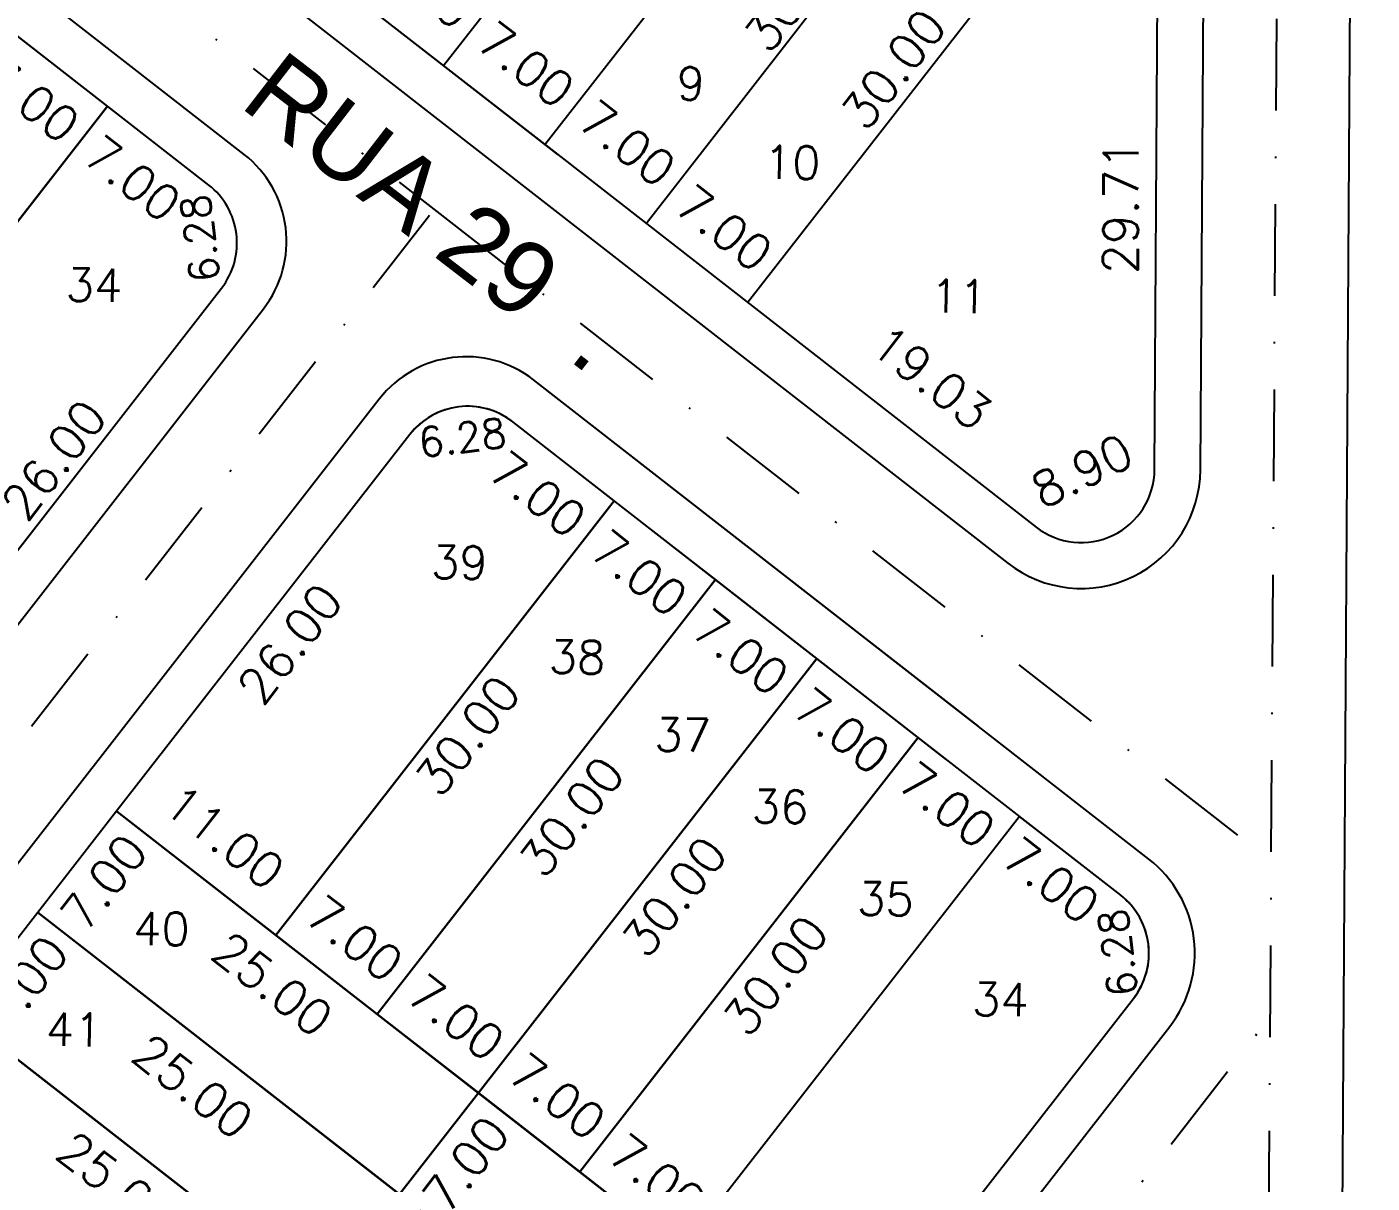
# Model space of a CAD drawing. Header units: millimetres. Extents: x -4430026 to 4783824, y 584 to 9593110.
# Drawn here: x 2861.1 to 2934.5, y 1096.7 to 1159.7 of the extents above; entities that cross this region are included whole.
import ezdxf
from ezdxf.enums import TextEntityAlignment as Align

# ---------------------------------------------------------------- set-up
doc = ezdxf.new("R2010")
doc.units = ezdxf.units.MM
doc.linetypes.add('CONTINUO', pattern=[0])
doc.linetypes.add('DASHDOT', pattern=[1, 0.5, -0.25, 0, -0.25])
for name, color, linetype in [('Calçada', 1, 'Continuous'), ('Cota', 8, 'Continuous'), ('Cota Curvas', 2, 'Continuous'), ('EIXO DAS VIAS', 252, 'DASHDOT'), ('Lotes', 2, 'Continuous'), ('Nomes de Ruas', 3, 'Continuous'), ('Numero de lotes', 5, 'Continuous'), ('Área Verde Geral', 98, 'Continuous')]:
    doc.layers.add(name, color=color, linetype=linetype)
doc.styles.add('arcad1', font='romans.shx')
doc.styles.add('ARIAL', font='arial.ttf', dxfattribs={"height": 0.25})
doc.styles.add('ROMANS', font='romans.shx')
doc.dimstyles.new('BOLA100', dxfattribs={"dimscale": 0, "dimtxt": 1.9, "dimasz": 0.18, "dimexe": 0.18, "dimexo": 0.063, "dimgap": 0, "dimtad": 1, "dimzin": 4, "dimdsep": 46, "dimtxsty": 'ROMANS', "dimcen": 0.09, "dimse1": 1, "dimse2": 1, "dimsd1": 1, "dimsd2": 1, "dimclrt": 256, "dimaunit": 1, "dimadec": 4, "dimazin": 0, "dimtfac": 1.2, "dimtix": 1, "dimtmove": 2, "dimatfit": 3, "dimfxl": 1, "dimtvp": 2, "dimtolj": 1, "dimtzin": 4, "dimarcsym": 0})

# ---------------------------------------------------------------- blocks, each defined once
blk = doc.blocks.new('*D672')
at = {"layer": 'DEFPOINTS', "color": 0}
for p in [(2861.736, 1111.439), (2863.937, 1109.725), (2857.435, 1105.916)]:
    blk.add_point(p, dxfattribs=at)
at = {"layer": 'Cota', "insert": (2861.038, 1107.547), "char_height": 1.9, "attachment_point": 5, "rotation": 52.09358, "style": 'ROMANS'}
blk.add_mtext('\\A1;7.00', dxfattribs=at)
blk = doc.blocks.new('*D673')
at = {"layer": 'DEFPOINTS', "color": 0}
for p in [(2866.036, 1116.962), (2868.238, 1115.248), (2861.736, 1111.439)]:
    blk.add_point(p, dxfattribs=at)
at = {"layer": 'Cota', "insert": (2865.338, 1113.07), "char_height": 1.9, "attachment_point": 5, "rotation": 52.09358, "style": 'ROMANS'}
blk.add_mtext('\\A1;7.00', dxfattribs=at)
blk = doc.blocks.new('*D674')
at = {"layer": 'DEFPOINTS', "color": 0}
for p in [(2882.01, 1137.476), (2884.212, 1135.762), (2866.036, 1116.962)]:
    blk.add_point(p, dxfattribs=at)
at = {"layer": 'Cota', "insert": (2875.475, 1126.088), "char_height": 1.9, "attachment_point": 5, "rotation": 52.09358, "style": 'ROMANS'}
blk.add_mtext('\\A1;26.00', dxfattribs=at)
blk = doc.blocks.new('*D701')
at = {"layer": 'DEFPOINTS', "color": 0}
for p in [(2885.762, 1101.603), (2887.969, 1099.884), (2881.461, 1096.079)]:
    blk.add_point(p, dxfattribs=at)
at = {"layer": 'Cota', "insert": (2885.069, 1097.706), "char_height": 1.9, "attachment_point": 5, "rotation": 52.09358, "style": 'ROMANS'}
blk.add_mtext('\\A1;7.00', dxfattribs=at)
blk = doc.blocks.new('*D702')
at = {"layer": 'DEFPOINTS', "color": 0}
for p in [(2904.193, 1125.273), (2906.4, 1123.554), (2885.762, 1101.603)]:
    blk.add_point(p, dxfattribs=at)
at = {"layer": 'Cota', "insert": (2896.435, 1112.303), "char_height": 1.9, "attachment_point": 5, "rotation": 52.09358, "style": 'ROMANS'}
blk.add_mtext('\\A1;30.00', dxfattribs=at)
blk = doc.blocks.new('*D730')
at = {"layer": 'DEFPOINTS', "color": 0}
for p in [(2893.147, 1133.874), (2895.136, 1132.325), (2874.716, 1110.204)]:
    blk.add_point(p, dxfattribs=at)
at = {"layer": 'Cota', "insert": (2885.171, 1121.074), "char_height": 1.9, "attachment_point": 5, "rotation": 52.09358, "style": 'ROMANS'}
blk.add_mtext('\\A1;30.00', dxfattribs=at)
blk = doc.blocks.new('*D731')
at = {"layer": 'DEFPOINTS', "color": 0}
for p in [(2898.67, 1129.574), (2900.799, 1127.916), (2880.239, 1105.903)]:
    blk.add_point(p, dxfattribs=at)
at = {"layer": 'Cota', "insert": (2890.834, 1116.664), "char_height": 1.9, "attachment_point": 5, "rotation": 52.09358, "style": 'ROMANS'}
blk.add_mtext('\\A1;30.00', dxfattribs=at)
blk = doc.blocks.new('*D739')
at = {"layer": 'DEFPOINTS', "color": 0}
for p in [(2902.996, 1180.704), (2905.482, 1178.767), (2884.564, 1157.033)]:
    blk.add_point(p, dxfattribs=at)
at = {"layer": 'Cota', "insert": (2895.517, 1167.516), "char_height": 1.9, "attachment_point": 5, "rotation": 52.09358, "style": 'ROMANS'}
blk.add_mtext('\\A1;30.00', dxfattribs=at)
blk = doc.blocks.new('*D837')
at = {"layer": 'DEFPOINTS', "color": 0}
for p in [(2871.349, 1145.778), (2871.753, 1145.463), (2855.779, 1124.949)]:
    blk.add_point(p, dxfattribs=at)
at = {"layer": 'Cota', "insert": (2862.613, 1136.104), "char_height": 1.9, "attachment_point": 5, "rotation": 52.09358, "style": 'ROMANS'}
blk.add_mtext('\\A1;26.00', dxfattribs=at)
blk = doc.blocks.new('*D840')
at = {"layer": 'DEFPOINTS', "color": 0}
for p in [(2860.008, 1159.678), (2862.009, 1158.12), (2841.577, 1136.007)]:
    blk.add_point(p, dxfattribs=at)
at = {"layer": 'Cota', "insert": (2852.044, 1146.869), "char_height": 1.9, "attachment_point": 5, "rotation": 52.09358, "style": 'ROMANS'}
blk.add_mtext('\\A1;30.00', dxfattribs=at)
blk = doc.blocks.new('*D841')
at = {"layer": 'DEFPOINTS', "color": 0}
for p in [(2865.531, 1155.377), (2867.703, 1153.686), (2847.1, 1131.707)]:
    blk.add_point(p, dxfattribs=at)
at = {"layer": 'Cota', "insert": (2857.738, 1142.435), "char_height": 1.9, "attachment_point": 5, "rotation": 52.09358, "style": 'ROMANS'}
blk.add_mtext('\\A1;30.00', dxfattribs=at)
blk = doc.blocks.new('*D4705')
at = {"layer": 'DEFPOINTS', "color": 0}
for p in [(2860.008, 1159.678), (2865.531, 1155.377), (2863.55, 1152.832)]:
    blk.add_point(p, dxfattribs=at)
at = {"layer": 'Cota', "insert": (2861.372, 1155.732), "char_height": 1.9, "attachment_point": 5, "rotation": 322.09432, "style": 'ROMANS'}
blk.add_mtext('\\A1;7.00', dxfattribs=at)
blk = doc.blocks.new('*D4706')
at = {"layer": 'DEFPOINTS', "color": 0}
for p in [(2865.531, 1155.377), (2871.054, 1151.077), (2869.073, 1148.532)]:
    blk.add_point(p, dxfattribs=at)
at = {"layer": 'Cota', "insert": (2866.895, 1151.431), "char_height": 1.9, "attachment_point": 5, "rotation": 322.09432, "style": 'ROMANS'}
blk.add_mtext('\\A1;7.00', dxfattribs=at)
blk = doc.blocks.new('*D4707')
at = {"layer": 'DEFPOINTS', "color": 0}
for p in [(2887.624, 1138.175), (2893.147, 1133.874), (2891.165, 1131.329)]:
    blk.add_point(p, dxfattribs=at)
at = {"layer": 'Cota', "insert": (2888.987, 1134.229), "char_height": 1.9, "attachment_point": 5, "rotation": 322.09432, "style": 'ROMANS'}
blk.add_mtext('\\A1;7.00', dxfattribs=at)
blk = doc.blocks.new('*D4708')
at = {"layer": 'DEFPOINTS', "color": 0}
for p in [(2893.147, 1133.874), (2898.67, 1129.574), (2896.688, 1127.029)]:
    blk.add_point(p, dxfattribs=at)
at = {"layer": 'Cota', "insert": (2894.511, 1129.929), "char_height": 1.9, "attachment_point": 5, "rotation": 322.09432, "style": 'ROMANS'}
blk.add_mtext('\\A1;7.00', dxfattribs=at)
blk = doc.blocks.new('*D4709')
at = {"layer": 'DEFPOINTS', "color": 0}
for p in [(2898.67, 1129.574), (2904.193, 1125.273), (2902.212, 1122.728)]:
    blk.add_point(p, dxfattribs=at)
at = {"layer": 'Cota', "insert": (2900.034, 1125.628), "char_height": 1.9, "attachment_point": 5, "rotation": 322.09432, "style": 'ROMANS'}
blk.add_mtext('\\A1;7.00', dxfattribs=at)
blk = doc.blocks.new('*D4710')
at = {"layer": 'DEFPOINTS', "color": 0}
for p in [(2904.193, 1125.273), (2909.716, 1120.972), (2907.735, 1118.428)]:
    blk.add_point(p, dxfattribs=at)
at = {"layer": 'Cota', "insert": (2905.557, 1121.328), "char_height": 1.9, "attachment_point": 5, "rotation": 322.09432, "style": 'ROMANS'}
blk.add_mtext('\\A1;7.00', dxfattribs=at)
blk = doc.blocks.new('*D4729')
at = {"layer": 'DEFPOINTS', "color": 0}
for p in [(2866.036, 1116.962), (2875.661, 1111.418), (2874.716, 1110.204)]:
    blk.add_point(p, dxfattribs=at)
at = {"layer": 'Cota', "insert": (2871.905, 1115.547), "char_height": 1.9, "attachment_point": 5, "rotation": 322.09358, "style": 'ROMANS'}
blk.add_mtext('\\A1;11.00', dxfattribs=at)
blk = doc.blocks.new('*D4730')
at = {"layer": 'DEFPOINTS', "color": 0}
for p in [(2874.716, 1110.204), (2881.184, 1107.117), (2880.239, 1105.903)]:
    blk.add_point(p, dxfattribs=at)
at = {"layer": 'Cota', "insert": (2879.006, 1110.017), "char_height": 1.9, "attachment_point": 5, "rotation": 322.09358, "style": 'ROMANS'}
blk.add_mtext('\\A1;7.00', dxfattribs=at)
blk = doc.blocks.new('*D4731')
at = {"layer": 'DEFPOINTS', "color": 0}
for p in [(2880.239, 1105.903), (2886.707, 1102.817), (2885.762, 1101.603)]:
    blk.add_point(p, dxfattribs=at)
at = {"layer": 'Cota', "insert": (2884.529, 1105.717), "char_height": 1.9, "attachment_point": 5, "rotation": 322.09358, "style": 'ROMANS'}
blk.add_mtext('\\A1;7.00', dxfattribs=at)
blk = doc.blocks.new('*D4732')
at = {"layer": 'DEFPOINTS', "color": 0}
for p in [(2885.762, 1101.603), (2892.23, 1098.516), (2891.285, 1097.302)]:
    blk.add_point(p, dxfattribs=at)
at = {"layer": 'Cota', "insert": (2890.053, 1101.416), "char_height": 1.9, "attachment_point": 5, "rotation": 322.09358, "style": 'ROMANS'}
blk.add_mtext('\\A1;7.00', dxfattribs=at)
blk = doc.blocks.new('*D4739')
at = {"layer": 'DEFPOINTS', "color": 0}
for p in [(2866.036, 1116.962), (2885.762, 1101.603), (2883.814, 1099.101)]:
    blk.add_point(p, dxfattribs=at)
at = {"layer": 'Cota', "insert": (2874.535, 1107.53), "char_height": 1.9, "attachment_point": 5, "rotation": 322.09358, "style": 'ROMANS'}
blk.add_mtext('\\A1;25.00', dxfattribs=at)
blk = doc.blocks.new('*D4740')
at = {"layer": 'DEFPOINTS', "color": 0}
for p in [(2885.762, 1101.603), (2905.487, 1086.243), (2903.539, 1083.741)]:
    blk.add_point(p, dxfattribs=at)
at = {"layer": 'Cota', "insert": (2894.26, 1092.171), "char_height": 1.9, "attachment_point": 5, "rotation": 322.09358, "style": 'ROMANS'}
blk.add_mtext('\\A1;25.00', dxfattribs=at)
blk = doc.blocks.new('*D4747')
at = {"layer": 'DEFPOINTS', "color": 0}
for p in [(2861.736, 1111.439), (2881.461, 1096.079), (2879.474, 1093.527)]:
    blk.add_point(p, dxfattribs=at)
at = {"layer": 'Cota', "insert": (2870.195, 1101.956), "char_height": 1.9, "attachment_point": 5, "rotation": 322.09358, "style": 'ROMANS'}
blk.add_mtext('\\A1;25.00', dxfattribs=at)
blk = doc.blocks.new('*D4755')
at = {"layer": 'DEFPOINTS', "color": 0}
for p in [(2857.435, 1105.916), (2877.161, 1090.556), (2875.34, 1088.218)]:
    blk.add_point(p, dxfattribs=at)
at = {"layer": 'Cota', "insert": (2866.061, 1096.647), "char_height": 1.9, "attachment_point": 5, "rotation": 322.09358, "style": 'ROMANS'}
blk.add_mtext('\\A1;25.00', dxfattribs=at)
blk = doc.blocks.new('*D4763')
at = {"layer": 'DEFPOINTS', "color": 0}
for p in [(2853.135, 1100.393), (2872.86, 1085.033), (2871, 1082.644)]:
    blk.add_point(p, dxfattribs=at)
at = {"layer": 'Cota', "insert": (2861.721, 1091.073), "char_height": 1.9, "attachment_point": 5, "rotation": 322.09358, "style": 'ROMANS'}
blk.add_mtext('\\A1;25.00', dxfattribs=at)
blk = doc.blocks.new('*D6427')
at = {"layer": 'DEFPOINTS', "color": 0}
for p in [(2909.716, 1120.972), (2911.919, 1119.257), (2891.285, 1097.302)]:
    blk.add_point(p, dxfattribs=at)
at = {"layer": 'Cota', "insert": (2901.954, 1108.006), "char_height": 1.9, "attachment_point": 5, "rotation": 52.09358, "style": 'ROMANS'}
blk.add_mtext('\\A1;30.00', dxfattribs=at)
blk = doc.blocks.new('*D7047')
at = {"layer": 'DEFPOINTS', "color": 0}
for p in [(2901.134, 1144.131, 51.854), (2917.36, 1133.99), (2916.151, 1132.438, 51.854)]:
    blk.add_point(p, dxfattribs=at)
at = {"layer": 'Cota', "insert": (2910.435, 1140.586), "char_height": 1.9, "attachment_point": 5, "rotation": 322.09358, "style": 'ROMANS'}
blk.add_mtext('\\A1;19.03', dxfattribs=at)
blk = doc.blocks.new('*D7048')
at = {"layer": 'DEFPOINTS', "color": 0}
for p in [(2923.513, 1165.12, 51.854), (2921.193, 1135.421), (2923.319, 1135.407)]:
    blk.add_point(p, dxfattribs=at)
at = {"layer": 'Cota', "insert": (2920.764, 1149.886), "char_height": 1.9, "attachment_point": 5, "rotation": 89.62563, "style": 'ROMANS'}
blk.add_mtext('\\A1;29.71', dxfattribs=at)
blk = doc.blocks.new('*D7082')
at = {"layer": 'DEFPOINTS', "color": 0}
for p in [(2891.285, 1097.302, 51.854), (2897.681, 1094.122), (2896.808, 1093.001, 51.854)]:
    blk.add_point(p, dxfattribs=at)
at = {"layer": 'Cota', "insert": (2895.503, 1097.022), "char_height": 1.9, "attachment_point": 5, "rotation": 322.09358, "style": 'ROMANS'}
blk.add_mtext('\\A1;7.00', dxfattribs=at)
blk = doc.blocks.new('*D7084')
at = {"layer": 'DEFPOINTS', "color": 0}
for p in [(2909.716, 1120.972, 51.854), (2915.239, 1116.672, 51.854), (2913.47, 1114.399)]:
    blk.add_point(p, dxfattribs=at)
at = {"layer": 'Cota', "insert": (2911.292, 1117.299), "char_height": 1.9, "attachment_point": 5, "rotation": 322.09358, "style": 'ROMANS'}
blk.add_mtext('\\A1;7.00', dxfattribs=at)
blk = doc.blocks.new('*D7085')
at = {"layer": 'DEFPOINTS', "color": 0}
for p in [(2915.239, 1116.672), (2920.762, 1112.371), (2919.142, 1110.291)]:
    blk.add_point(p, dxfattribs=at)
at = {"layer": 'Cota', "insert": (2916.964, 1113.19), "char_height": 1.9, "attachment_point": 5, "rotation": 322.09358, "style": 'ROMANS'}
blk.add_mtext('\\A1;7.00', dxfattribs=at)
blk = doc.blocks.new('*D7145')
at = {"layer": 'DEFPOINTS', "color": 0}
for p in [(2913.059, 1172.868), (2914.042, 1172.103, 51.854), (2895.611, 1148.432, 51.854)]:
    blk.add_point(p, dxfattribs=at)
at = {"layer": 'Cota', "insert": (2903.093, 1161.617), "char_height": 1.9, "attachment_point": 5, "rotation": 52.09358, "style": 'ROMANS'}
blk.add_mtext('\\A1;30.00', dxfattribs=at)
blk = doc.blocks.new('*D7157')
at = {"layer": 'DEFPOINTS', "color": 0}
for p in [(2895.795, 1150.128), (2894.903, 1148.983), (2900.427, 1144.682)]:
    blk.add_point(p, dxfattribs=at)
at = {"layer": 'Cota', "insert": (2899.141, 1148.728), "char_height": 1.9, "attachment_point": 5, "rotation": 322.09358, "style": 'ROMANS'}
blk.add_mtext('\\A1;7.00', dxfattribs=at)
blk = doc.blocks.new('*D7158')
at = {"layer": 'DEFPOINTS', "color": 0}
for p in [(2890.52, 1154.746), (2889.38, 1153.283), (2894.903, 1148.983)]:
    blk.add_point(p, dxfattribs=at)
at = {"layer": 'Cota', "insert": (2893.865, 1153.346), "char_height": 1.9, "attachment_point": 5, "rotation": 322.09358, "style": 'ROMANS'}
blk.add_mtext('\\A1;7.00', dxfattribs=at)
blk = doc.blocks.new('*D7159')
at = {"layer": 'DEFPOINTS', "color": 0}
for p in [(2884.996, 1159.047), (2883.857, 1157.584), (2889.38, 1153.283)]:
    blk.add_point(p, dxfattribs=at)
at = {"layer": 'Cota', "insert": (2888.342, 1157.646), "char_height": 1.9, "attachment_point": 5, "rotation": 322.09358, "style": 'ROMANS'}
blk.add_mtext('\\A1;7.00', dxfattribs=at)
blk = doc.blocks.new('*D7160')
at = {"layer": 'DEFPOINTS', "color": 0}
for p in [(2879.473, 1163.348), (2878.334, 1161.885), (2883.857, 1157.584)]:
    blk.add_point(p, dxfattribs=at)
at = {"layer": 'Cota', "insert": (2882.819, 1161.947), "char_height": 1.9, "attachment_point": 5, "rotation": 322.09358, "style": 'ROMANS'}
blk.add_mtext('\\A1;7.00', dxfattribs=at)
blk = doc.blocks.new('*D7168')
at = {"layer": 'DEFPOINTS', "color": 0}
for p in [(2918.858, 1168.353), (2920.889, 1166.771), (2900.427, 1144.682)]:
    blk.add_point(p, dxfattribs=at)
at = {"layer": 'Cota', "insert": (2908.378, 1157.393), "char_height": 1.9, "attachment_point": 5, "rotation": 52.09358, "style": 'ROMANS'}
blk.add_mtext('\\A1;30.00', dxfattribs=at)

msp = doc.modelspace()

# ---------------------------------------------------------------- hatches: boundary and pattern name
at = {"layer": 'Área Verde Geral'}
h = msp.add_hatch(dxfattribs=at)
h.set_pattern_fill('ANSI37', color=256, scale=0.3, angle=24.82082, style=0)
h.set_pattern_definition([(69.82082076, (-350710.31295, -9590084.73025), (-0.894034063135, 0.32857167248), []), (159.82082076, (-350710.31295, -9590084.73025), (-0.32857167248, -0.894034063135), [])])
edge = h.paths.add_edge_path()
edge.add_line((2864.679, 1411.854), (2865.137, 1499.257))
edge.add_arc((2869.137, 1499.236), 4, 90.52059, 179.70524, ccw=False)
edge.add_line((2869.1, 1503.236), (2875.158, 1503.291))
edge.add_line((2875.158, 1503.291), (2875.018, 1476.607))
edge.add_line((2875.018, 1476.607), (2874.753, 1425.94))
edge.add_line((2874.753, 1425.94), (2926.573, 1426.823))
edge.add_line((2926.573, 1426.823), (2927.447, 1422.337))
edge.add_line((2927.447, 1422.337), (2930.24, 1407.999))
edge.add_line((2930.24, 1407.999), (2934.953, 1383.807))
edge.add_line((2934.953, 1383.807), (2998.297, 1310.367))
edge.add_line((2998.297, 1310.367), (2967.18, 1181.595))
edge.add_line((2967.18, 1181.595), (2959.416, 1057.309))
edge.add_line((2959.416, 1057.309), (3004.738, 987.746))
edge.add_line((3004.738, 987.746), (2953.953, 900.665))
edge.add_line((2953.953, 900.665), (2945.808, 886.698))
edge.add_line((2945.808, 886.698), (2969.487, 819.268))
edge.add_line((2969.487, 819.268), (2978.029, 794.942))
edge.add_line((2978.029, 794.942), (2974.469, 794.007))
edge.add_line((2974.469, 794.007), (2950.754, 787.78))
edge.add_arc((2849.905, 828.561), 108.782, 337.98275, 353.50094)
edge.add_arc((2849.905, 828.561), 108.782, 353.50094, 375.8481)
edge.add_line((2954.552, 858.268), (2945.017, 885.341))
edge.add_arc((3301.084, 973.15), 366.735, 181.54845, 193.85322, ccw=False)
edge.add_line((2934.483, 963.24), (2936.948, 1340.483))
edge.add_arc((2912.948, 1340.64), 24, 359.62563, 412.09358)
edge.add_line((2927.693, 1359.576), (2867.186, 1406.691))
edge.add_arc((2871.179, 1411.82), 6.5, 179.70034, 232.09358, ccw=False)

# ---------------------------------------------------------------- linework, layer by layer
at = {"layer": 'Calçada', "lineweight": -3}
for p, q in [((2931.983, 963.214), (2934.448, 1340.5)), ((2925.109, 1135.552), (2926.064, 1281.695)), ((2843.972, 1185.472), (2914.616, 1130.465)), ((2843.972, 1185.472), (2914.615, 1130.465)), ((2872.985, 1152.742), (2839.057, 1179.16)), ((2872.985, 1152.742), (2839.057, 1179.16)), ((2721.668, 948.646), (2874.033, 1144.322)), ((2721.668, 948.646), (2874.033, 1144.322)), ((2721.668, 948.646), (2874.033, 1144.322)), ((2721.668, 948.646), (2874.033, 1144.322)), ((2922.298, 1114.344), (2888.765, 1140.455)), ((2912.957, 1121.618), (2888.765, 1140.455)), ((2880.345, 1139.407), (2727.98, 943.731)), ((2880.345, 1139.407), (2727.98, 943.731)), ((2771.376, 909.94), (2923.434, 1105.222))]:
    msp.add_line(p, q, dxfattribs=at)
for centre, radius, start, end in [((2869.299, 1148.008), 6, 322.09358, 52.09358), ((2869.299, 1148.008), 6, 322.09358, 52.09358), ((2885.079, 1135.721), 6, 52.09358, 142.09358), ((2885.079, 1135.721), 6, 52.09358, 142.09358), ((2918.609, 1135.594), 6.5, 232.09256, 359.62648), ((2918.305, 1109.215), 6.5, 322.09358, 52.09358)]:
    msp.add_arc(centre, radius, start, end, dxfattribs=at)
at = {"layer": 'EIXO DAS VIAS', "ltscale": 10}
for p, q in [((2927.983, 963.24), (2930.448, 1340.526)), ((2718.68, 938.298, 103.708), (2883.333, 1149.754, 103.708)), ((2768.388, 899.593, 103.708), (2928.914, 1105.749, 103.708))]:
    msp.add_line(p, q, dxfattribs=at)
at = {"layer": 'EIXO DAS VIAS', "ltscale": 10, "elevation": 103.708}
for points in [[(2833.625, 1188.46), (2883.333, 1149.754)], [(2883.333, 1149.754), (2928.969, 1114.219)]]:
    msp.add_lwpolyline(points, dxfattribs=at)
at = {"layer": 'Lotes'}
for p, q in [((2922.609, 1135.568), (2923.564, 1281.711)), ((2883.857, 1157.584), (2902.288, 1181.254)), ((2889.38, 1153.283), (2907.812, 1176.954)), ((2894.903, 1148.983), (2913.335, 1172.653)), ((2900.427, 1144.682), (2918.858, 1168.353)), ((2879.041, 1161.334), (2884.564, 1157.033)), ((2884.564, 1157.033), (2890.088, 1152.733)), ((2890.088, 1152.733), (2916.151, 1132.438)), ((2893.147, 1133.874), (2874.716, 1110.204)), ((2898.67, 1129.574), (2893.147, 1133.874)), ((2880.239, 1105.903), (2898.67, 1129.574)), ((2898.67, 1129.574), (2880.239, 1105.903)), ((2904.193, 1125.273), (2898.67, 1129.574)), ((2904.193, 1125.273), (2885.762, 1101.603)), ((2885.762, 1101.603), (2904.193, 1125.273)), ((2909.716, 1120.972), (2904.193, 1125.273)), ((2909.716, 1120.972), (2891.285, 1097.302)), ((2891.285, 1097.302), (2909.716, 1120.972)), ((2891.285, 1097.302), (2909.716, 1120.972)), ((2909.716, 1120.972), (2891.285, 1097.302)), ((2891.285, 1097.302), (2909.716, 1120.972)), ((2920.762, 1112.371), (2909.716, 1120.972)), ((2915.239, 1116.672), (2896.808, 1093.001)), ((2915.239, 1116.672), (2896.808, 1093.001)), ((2920.762, 1112.371), (2915.239, 1116.672)), ((2874.716, 1110.204), (2880.239, 1105.903)), ((2905.487, 1086.243), (2921.461, 1106.758)), ((2905.487, 1086.243), (2921.461, 1106.758)), ((2880.239, 1105.903), (2885.762, 1101.603)), ((2885.762, 1101.603), (2881.461, 1096.079)), ((2885.762, 1101.603), (2891.285, 1097.302)), ((2905.487, 1086.243), (2885.762, 1101.603)), ((2891.285, 1097.302), (2905.487, 1086.243))]:
    msp.add_line(p, q, dxfattribs=at)
at = {"layer": 'Lotes', "lineweight": -3}
for p, q in [((2890.088, 1152.733), (2845.903, 1187.138)), ((2871.054, 1151.077), (2837.916, 1176.88)), ((2847.1, 1131.707), (2865.531, 1155.377)), ((2855.779, 1124.949), (2871.753, 1145.463)), ((2911.227, 1119.796), (2887.624, 1138.175)), ((2882.01, 1137.476), (2866.036, 1116.962)), ((2874.716, 1110.204), (2893.147, 1133.874)), ((2880.239, 1105.903), (2898.67, 1129.574)), ((2904.193, 1125.273), (2751.214, 928.808)), ((2905.487, 1086.243), (2866.036, 1116.962)), ((2901.187, 1080.72), (2861.736, 1111.439)), ((2896.886, 1075.197), (2857.435, 1105.916))]:
    msp.add_line(p, q, dxfattribs=at)
at = {"layer": 'Lotes', "linetype": 'CONTINUO', "lineweight": -3}
for p, q in [((2865.531, 1155.377), (2847.1, 1131.707)), ((2847.1, 1131.707), (2865.531, 1155.377)), ((2893.147, 1133.874), (2874.716, 1110.204)), ((2874.716, 1110.204), (2893.147, 1133.874)), ((2898.67, 1129.574), (2880.239, 1105.903)), ((2880.239, 1105.903), (2898.67, 1129.574)), ((2904.193, 1125.273), (2885.762, 1101.603)), ((2885.762, 1101.603), (2904.193, 1125.273)), ((2866.036, 1116.962), (2874.716, 1110.204)), ((2861.736, 1111.439), (2857.435, 1105.916)), ((2881.461, 1096.079), (2861.736, 1111.439)), ((2874.716, 1110.204), (2880.239, 1105.903)), ((2877.161, 1090.556), (2857.435, 1105.916)), ((2857.435, 1105.916), (2877.161, 1090.556)), ((2880.239, 1105.903), (2885.762, 1101.603)), ((2885.762, 1101.603), (2881.461, 1096.079)), ((2905.487, 1086.243), (2885.762, 1101.603)), ((2885.762, 1101.603), (2891.285, 1097.302)), ((2891.285, 1097.302), (2896.808, 1093.001))]:
    msp.add_line(p, q, dxfattribs=at)
at = {"layer": 'Lotes'}
for points in [[(2860.008, 1159.678), (2841.577, 1136.007), (2847.1, 1131.707), (2865.531, 1155.377)], [(2866.036, 1116.962), (2861.736, 1111.439), (2881.461, 1096.079), (2885.762, 1101.603)], [(2861.736, 1111.439), (2857.435, 1105.916), (2877.161, 1090.556), (2881.461, 1096.079)], [(2857.435, 1105.916), (2853.135, 1100.393), (2872.86, 1085.033), (2877.161, 1090.556)]]:
    msp.add_lwpolyline(points, close=True, dxfattribs=at)
for points in [[(2865.531, 1155.377), (2847.1, 1131.707), (2855.779, 1124.949), (2871.753, 1145.463, 0.414214), (2871.054, 1151.077)], [(2887.624, 1138.175, 0.414214), (2882.01, 1137.476), (2866.036, 1116.962), (2874.716, 1110.204), (2893.147, 1133.874)]]:
    msp.add_lwpolyline(points, format="xyb", close=True, dxfattribs=at)
msp.add_lwpolyline([(2866.036, 1116.962), (2861.736, 1111.439)], dxfattribs=at)
at = {"layer": 'Lotes', "lineweight": -3}
for centre, start, end in [((2868.597, 1147.921), 322.09358, 52.09358), ((2885.166, 1135.019), 52.09358, 142.09358)]:
    msp.add_arc(centre, 4, start, end, dxfattribs=at)
at = {"layer": 'Lotes'}
for centre, start, end in [((2918.609, 1135.594), 232.09256, 359.62648), ((2918.305, 1109.215), 322.09435, 52.09358), ((2918.305, 1109.215), 322.09358, 52.09358)]:
    msp.add_arc(centre, 4, start, end, dxfattribs=at)

# ---------------------------------------------------------------- texts
at = {"layer": 'Cota Curvas', "attachment_point": 5, "style": 'ROMANS'}
for s, insert, char_height, rotation in [('\\A1;6.28', (2870.58, 1148.167, -51.854), 1.6, 97.09358), ('\\A1;6.28', (2884.881, 1137.314, -51.854), 1.6, 7.09358), ('\\A1;8.90', (2918.652, 1135.505, -51.854), 1.9, 25.85952), ('\\A1;6.28', (2920.602, 1109.238, -51.854), 1.6, 97.09397)]:
    msp.add_mtext(s, dxfattribs=dict(at, insert=insert, char_height=char_height, rotation=rotation))
at = {"layer": 'Nomes de Ruas', "extrusion": (-0.054998, 0.06695, 0.996239), "style": 'ARIAL'}
msp.add_text('RUA 29  .', height=4, rotation=102.96746, dxfattribs=at).set_placement((-2957.792, 938.444, -81.617), align=Align.MIDDLE_CENTER)
at = {"layer": 'Numero de lotes', "style": 'arcad1'}
for s, p in [('9', (2897.334, 1156.607, 103.708)), ('10', (2902.857, 1152.306, 103.708)), ('34', (2864.807, 1145.631, 103.708)), ('11', (2911.941, 1145.013, 103.708)), ('39', (2884.719, 1130.515, 103.708)), ('38', (2891.132, 1125.359, 103.708)), ('37', (2896.888, 1121.111, 103.708)), ('36', (2902.201, 1117.207, 103.708)), ('35', (2907.943, 1112.176, 103.708)), ('40', (2868.48, 1110.552, 103.708)), ('34', (2914.21, 1106.701, 103.708)), ('41', (2863.715, 1105.052, 103.708))]:
    msp.add_text(s, height=1.8, rotation=358.97539, dxfattribs=at).set_placement(p, align=Align.MIDDLE_CENTER)

# ---------------------------------------------------------------- dimensions: what is measured, and where the dimension line sits
at = {"layer": 'Cota'}
for p1, p2, distance, picture, middle in [((2884.564, 1157.033), (2902.996, 1180.704), -3.152, '*D739', (2895.517, 1167.516)), ((2895.611, 1148.432), (2914.042, 1172.103), 1.246, '*D7145', (2903.093, 1161.617, -51.854)), ((2841.577, 1136.007), (2860.008, 1159.678), -2.535, '*D840', (2852.044, 1146.869)), ((2894.903, 1148.983, -51.854), (2889.38, 1153.283, -51.854), -1.854, '*D7158', (2893.865, 1153.346, -51.854)), ((2847.1, 1131.707), (2865.531, 1155.377), -2.753, '*D841', (2857.738, 1142.435)), ((2900.427, 1144.682, -51.854), (2894.903, 1148.983, -51.854), -1.452, '*D7157', (2899.141, 1148.728, -51.854)), ((2901.134, 1144.131), (2916.151, 1132.438), 1.967, '*D7047', (2910.435, 1140.586, -51.854)), ((2874.716, 1110.204), (2893.147, 1133.874), -2.521, '*D730', (2885.171, 1121.074)), ((2880.239, 1105.903), (2898.67, 1129.574), -2.699, '*D731', (2890.834, 1116.664)), ((2891.285, 1097.302), (2909.716, 1120.972), -2.792, '*D6427', (2901.954, 1108.006)), ((2909.716, 1120.972), (2915.239, 1116.672), -2.88, '*D7084', (2911.292, 1117.299, -51.854)), ((2915.239, 1116.672, -51.854), (2920.762, 1112.371, -51.854), -2.637, '*D7085', (2916.964, 1113.19, -51.854)), ((2891.285, 1097.302), (2896.808, 1093.001), 1.421, '*D7082', (2895.503, 1097.022, -51.854))]:
    dim = msp.add_aligned_dim(p1=p1, p2=p2, distance=distance, dimstyle='BOLA100', override={"dimscale": 1}, dxfattribs=at)
    dim.commit()
    dim.dimension.update_dxf_attribs({"geometry": picture, "text_midpoint": middle})
for base, p1, p2, angle, picture, middle in [((2920.889, 1166.771, -51.854), (2900.427, 1144.682, -51.854), (2918.858, 1168.353, -51.854), 52.09358, '*D7168', (2908.378, 1157.393, -51.854)), ((2921.193, 1135.421, -51.854), (2923.513, 1165.12), (2923.319, 1135.407, -51.854), 269.62563, '*D7048', (2920.764, 1149.886, -51.854))]:
    dim = msp.add_linear_dim(base=base, p1=p1, p2=p2, angle=angle, dimstyle='BOLA100', override={"dimscale": 1}, dxfattribs=at)
    dim.commit()
    dim.dimension.update_dxf_attribs({"geometry": picture, "text_midpoint": middle, "dimtype": 161})
for base, p1, p2, angle, picture, middle in [((2879.473, 1163.348, -51.854), (2883.857, 1157.584, -51.854), (2878.334, 1161.885, -51.854), 322.09358, '*D7160', (2882.819, 1161.947, -51.854)), ((2884.996, 1159.047, -51.854), (2889.38, 1153.283, -51.854), (2883.857, 1157.584, -51.854), 322.09358, '*D7159', (2888.342, 1157.646, -51.854)), ((2863.55, 1152.832), (2860.008, 1159.678), (2865.531, 1155.377), 142.09432, '*D4705', (2861.372, 1155.732)), ((2869.073, 1148.532), (2865.531, 1155.377), (2871.054, 1151.077), 142.09432, '*D4706', (2866.895, 1151.431)), ((2871.349, 1145.778), (2855.779, 1124.949), (2871.753, 1145.463), 232.09358, '*D837', (2862.613, 1136.104)), ((2891.165, 1131.329), (2887.624, 1138.175), (2893.147, 1133.874), 142.09432, '*D4707', (2888.987, 1134.229)), ((2884.212, 1135.762), (2866.036, 1116.962), (2882.01, 1137.476), 232.09358, '*D674', (2875.475, 1126.088)), ((2896.688, 1127.029), (2893.147, 1133.874), (2898.67, 1129.574), 142.09432, '*D4708', (2894.511, 1129.929)), ((2902.212, 1122.728), (2898.67, 1129.574), (2904.193, 1125.273), 142.09432, '*D4709', (2900.034, 1125.628)), ((2906.4, 1123.554), (2885.762, 1101.603), (2904.193, 1125.273), 232.09358, '*D702', (2896.435, 1112.303)), ((2907.735, 1118.428), (2904.193, 1125.273), (2909.716, 1120.972), 142.09432, '*D4710', (2905.557, 1121.328)), ((2875.661, 1111.418), (2866.036, 1116.962), (2874.716, 1110.204), 142.09358, '*D4729', (2871.905, 1115.547)), ((2868.238, 1115.248), (2861.736, 1111.439), (2866.036, 1116.962), 232.09358, '*D673', (2865.338, 1113.07)), ((2883.814, 1099.101), (2866.036, 1116.962), (2885.762, 1101.603), 142.09358, '*D4739', (2874.535, 1107.53)), ((2881.184, 1107.117), (2874.716, 1110.204), (2880.239, 1105.903), 142.09358, '*D4730', (2879.006, 1110.017)), ((2863.937, 1109.725), (2857.435, 1105.916), (2861.736, 1111.439), 232.09358, '*D672', (2861.038, 1107.547)), ((2879.474, 1093.527), (2861.736, 1111.439), (2881.461, 1096.079), 142.09358, '*D4747', (2870.195, 1101.956)), ((2886.707, 1102.817), (2880.239, 1105.903), (2885.762, 1101.603), 142.09358, '*D4731', (2884.529, 1105.717)), ((2875.34, 1088.218), (2857.435, 1105.916), (2877.161, 1090.556), 142.09358, '*D4755', (2866.061, 1096.647)), ((2892.23, 1098.516), (2885.762, 1101.603), (2891.285, 1097.302), 142.09358, '*D4732', (2890.053, 1101.416)), ((2887.969, 1099.884), (2881.461, 1096.079), (2885.762, 1101.603), 232.09358, '*D701', (2885.069, 1097.706)), ((2903.539, 1083.741), (2885.762, 1101.603), (2905.487, 1086.243), 142.09358, '*D4740', (2894.26, 1092.171)), ((2871, 1082.644), (2853.135, 1100.393), (2872.86, 1085.033), 142.09358, '*D4763', (2861.721, 1091.073))]:
    dim = msp.add_linear_dim(base=base, p1=p1, p2=p2, angle=angle, dimstyle='BOLA100', override={"dimscale": 1}, dxfattribs=at)
    dim.commit()
    dim.dimension.update_dxf_attribs({"geometry": picture, "text_midpoint": middle})

doc.saveas('drawing.dxf')
